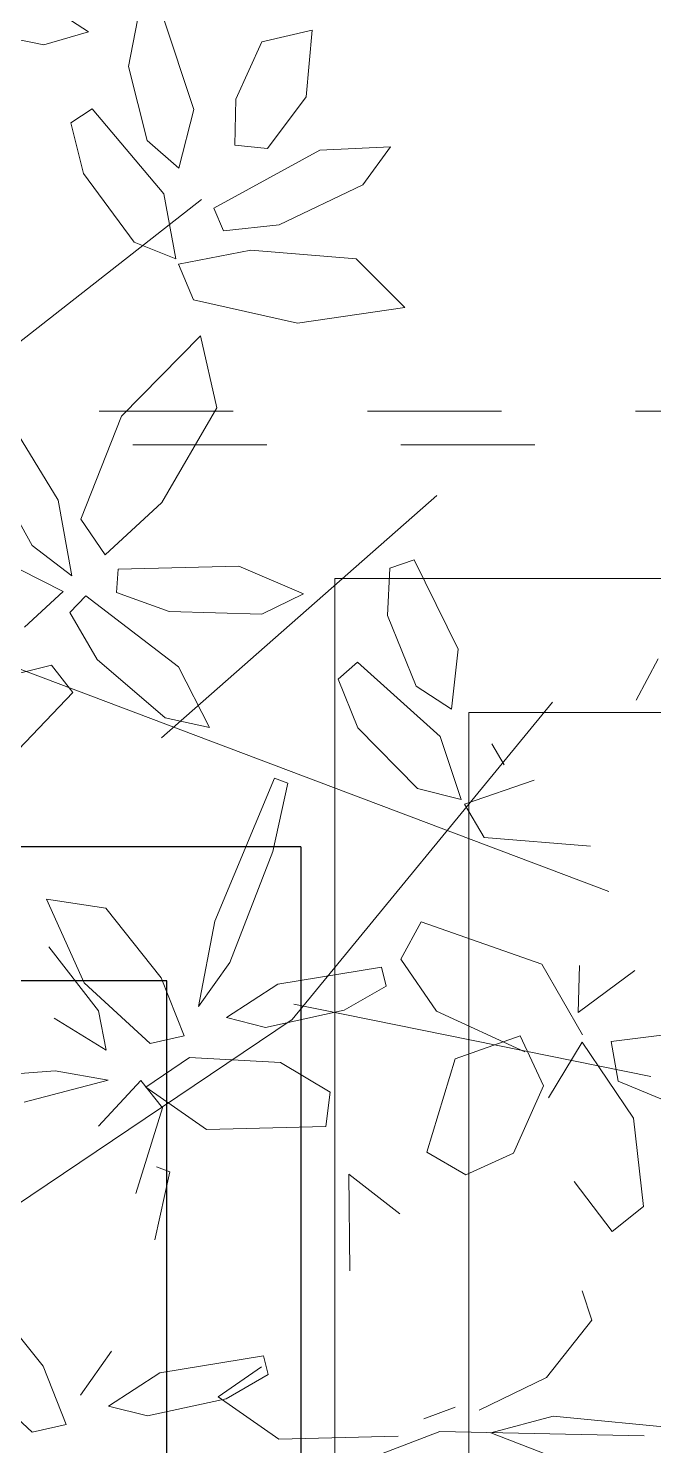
# Model space of a CAD drawing. Header units: metres. Extents: x 349703 to 349913, y 9282546 to 9282694.
# Drawn here: x 349717.953 to 349718.419, y 9282675.091 to 9282676.149 of the extents above; entities that cross this region are included whole.
import ezdxf

# ---------------------------------------------------------------- set-up
doc = ezdxf.new("R2010")
doc.units = ezdxf.units.M
doc.header["$LTSCALE"] = 0.25
doc.linetypes.add('B. SUM 2$0$HIDDEN', pattern=[0.375, 0.25, -0.125])
doc.layers.add('ARQ-FONDO', color=253, linetype='CONTINUOUS', lineweight=9)
doc.layers.add('CUNETAS-RED', color=5, linetype='CONTINUOUS', lineweight=18)

# ---------------------------------------------------------------- blocks, each defined once
blk = doc.blocks.new('VERDAD88')
at = {"layer": 'ARQ-FONDO'}
blk.add_lwpolyline([(350743.9086, 9282653.5361), (350747.6578, 9282653.5361), (350747.6578, 9282652.3811), (350743.9086, 9282652.3811)], close=True, dxfattribs=at)
at = {"layer": 'ARQ-FONDO', "flags": 128}
blk.add_lwpolyline([(350744.0086, 9282653.4361), (350747.5578, 9282653.4361), (350747.5578, 9282652.4811), (350744.0086, 9282652.4811)], close=True, dxfattribs=at)
blk = doc.blocks.new('ARR2')
at = {"layer": 'ARQ-FONDO', "lineweight": 5}
for p, q in [((2741.8666, 1215.6098), (2741.8031, 1215.6512)), ((2741.7206, 1215.6158), (2741.8185, 1215.596)), ((2741.9192, 1215.6226), (2741.9098, 1215.5724)), ((2741.9801, 1215.5259), (2741.9465, 1215.6279)), ((2741.8185, 1215.596), (2741.8666, 1215.6098)), ((2742.1076, 1215.6116), (2742.0536, 1215.5992)), ((2742.1014, 1215.5397), (2742.1076, 1215.6116)), ((2742.0536, 1215.5992), (2742.0253, 1215.5373)), ((2741.9098, 1215.5724), (2741.9299, 1215.4927)), ((2742.0597, 1215.4839), (2742.1014, 1215.5397)), ((2741.8706, 1215.5269), (2741.8474, 1215.5116)), ((2741.9477, 1215.4352), (2741.8706, 1215.5269)), ((2741.9639, 1215.4629), (2741.9801, 1215.5259)), ((2742.0253, 1215.5373), (2742.0242, 1215.4876)), ((2741.8474, 1215.5116), (2741.8611, 1215.4569)), ((2741.9299, 1215.4927), (2741.9639, 1215.4629)), ((2742.1159, 1215.4822), (2742.0017, 1215.4196)), ((2742.0242, 1215.4876), (2742.0597, 1215.4839)), ((2742.1921, 1215.4858), (2742.1159, 1215.4822)), ((2742.1624, 1215.4446), (2742.1921, 1215.4858)), ((2741.8611, 1215.4569), (2741.9156, 1215.3829)), ((2741.9608, 1215.3649), (2741.9477, 1215.4352)), ((2742.0722, 1215.4015), (2742.1624, 1215.4446)), ((2741.5703, 1215.1013), (2741.9884, 1215.4291)), ((2742.0017, 1215.4196), (2742.012, 1215.3953)), ((2742.012, 1215.3953), (2742.0722, 1215.4015)), ((2741.9156, 1215.3829), (2741.9608, 1215.3649)), ((2742.0417, 1215.3743), (2741.9636, 1215.3592)), ((2742.1552, 1215.365), (2742.0417, 1215.3743)), ((2741.9636, 1215.3592), (2741.9797, 1215.3208)), ((2742.2075, 1215.3125), (2742.1552, 1215.365)), ((2741.9797, 1215.3208), (2742.0919, 1215.2954)), ((2742.0919, 1215.2954), (2742.2075, 1215.3125)), ((2741.902, 1215.195), (2741.9874, 1215.2819)), ((2741.9874, 1215.2819), (2742.0049, 1215.204)), ((2741.8337, 1215.1046), (2741.7583, 1215.2279)), ((2742.0049, 1215.204), (2741.9455, 1215.1019)), ((2741.8584, 1215.0838), (2741.902, 1215.195)), ((2741.7521, 1215.1527), (2741.8057, 1215.0554)), ((2741.8486, 1215.0229), (2741.8337, 1215.1046)), ((2741.9455, 1215.1019), (2741.8846, 1215.0455)), ((2741.9454, 1214.8481), (2742.2422, 1215.1094)), ((2741.8846, 1215.0455), (2741.8584, 1215.0838)), ((2741.8057, 1215.0554), (2741.8486, 1215.0229)), ((2741.8393, 1215.006), (2741.768, 1215.0419)), ((2742.2178, 1215.04), (2742.1915, 1215.0311)), ((2742.2652, 1214.9437), (2742.2178, 1215.04)), ((2741.8986, 1215.03), (2741.8968, 1215.005)), ((2742.0286, 1215.0333), (2741.8986, 1215.03)), ((2742.0983, 1215.0034), (2742.0286, 1215.0333)), ((2742.1915, 1215.0311), (2742.1891, 1214.98)), ((2741.7975, 1214.9675), (2741.8393, 1215.006)), ((2741.8968, 1215.005), (2741.9534, 1214.9843)), ((2741.8636, 1215.0014), (2741.8465, 1214.9832)), ((2741.9635, 1214.9248), (2741.8636, 1215.0014)), ((2742.0533, 1214.9815), (2742.0983, 1215.0034)), ((2741.8465, 1214.9832), (2741.8759, 1214.9326)), ((2741.9534, 1214.9843), (2742.0533, 1214.9815)), ((2742.1891, 1214.98), (2742.22, 1214.9038)), ((2742.2579, 1214.879), (2742.2652, 1214.9437)), ((2741.7422, 1214.9411), (2742.4277, 1214.6823)), ((2741.8759, 1214.9326), (2741.9493, 1214.8697)), ((2742.1566, 1214.9296), (2742.1357, 1214.9112)), ((2742.2457, 1214.8494), (2742.1566, 1214.9296)), ((2742.457, 1214.8885), (2742.4807, 1214.9334)), ((2741.8267, 1214.9266), (2741.7663, 1214.9113)), ((2741.8498, 1214.897), (2741.8267, 1214.9266)), ((2741.997, 1214.8592), (2741.9635, 1214.9248)), ((2741.7609, 1214.8039), (2741.8498, 1214.897)), ((2742.1357, 1214.9112), (2742.1569, 1214.8589)), ((2742.22, 1214.9038), (2742.2579, 1214.879)), ((2742.0863, 1214.5442), (2742.3668, 1214.8866)), ((2741.9493, 1214.8697), (2741.997, 1214.8592)), ((2742.1569, 1214.8589), (2742.2212, 1214.7932)), ((2742.2684, 1214.7816), (2742.2457, 1214.8494)), ((2742.3013, 1214.8415), (2742.3149, 1214.8188)), ((2742.0026, 1214.6501), (2742.0671, 1214.8044)), ((2742.0814, 1214.7992), (2742.0654, 1214.7255)), ((2742.0671, 1214.8044), (2742.0814, 1214.7992)), ((2742.2212, 1214.7932), (2742.2684, 1214.7816)), ((2742.3472, 1214.8022), (2742.272, 1214.7764)), ((2742.272, 1214.7764), (2742.2932, 1214.7405)), ((2742.2932, 1214.7405), (2742.4079, 1214.731)), ((2742.0654, 1214.7255), (2742.0188, 1214.6054)), ((2741.8213, 1214.6739), (2741.8852, 1214.6641)), ((2741.862, 1214.5838), (2741.8213, 1214.6739)), ((2741.8852, 1214.6641), (2741.9449, 1214.5891)), ((2741.9852, 1214.558), (2742.0026, 1214.6501)), ((2742.2254, 1214.6493), (2742.2034, 1214.6091)), ((2742.3553, 1214.6039), (2742.2254, 1214.6493)), ((2741.8239, 1214.6223), (2741.8772, 1214.5534)), ((2742.2034, 1214.6091), (2742.2417, 1214.5529)), ((2742.0188, 1214.6054), (2741.9852, 1214.558)), ((2742.0707, 1214.5821), (2742.1825, 1214.6004)), ((2742.1825, 1214.6004), (2742.1877, 1214.5802)), ((2742.3991, 1214.5276), (2742.3553, 1214.6039)), ((2742.3961, 1214.6022), (2742.3945, 1214.5515)), ((2742.3945, 1214.5515), (2742.4557, 1214.597)), ((2741.9332, 1214.518), (2741.862, 1214.5838)), ((2741.9449, 1214.5891), (2741.9697, 1214.5265)), ((2742.0155, 1214.5462), (2742.0707, 1214.5821)), ((2742.1877, 1214.5802), (2742.1424, 1214.554)), ((2742.088, 1214.5607), (2742.4728, 1214.4827)), ((2741.8856, 1214.511), (2741.8295, 1214.5454)), ((2741.8772, 1214.5534), (2741.8856, 1214.511)), ((2742.0573, 1214.5355), (2742.0155, 1214.5462)), ((2742.1424, 1214.554), (2742.0573, 1214.5355)), ((2742.2417, 1214.5529), (2742.3371, 1214.5093)), ((2741.5502, 1214.183), (2742.0863, 1214.5442)), ((2741.9697, 1214.5265), (2741.9332, 1214.518)), ((2742.3322, 1214.5263), (2742.2618, 1214.5016)), ((2742.3572, 1214.4723), (2742.3322, 1214.5263)), ((2742.3988, 1214.5195), (2742.3627, 1214.4594)), ((2742.4542, 1214.4377), (2742.3988, 1214.5195)), ((2742.4991, 1214.5291), (2742.4303, 1214.5202)), ((2742.4303, 1214.5202), (2742.4377, 1214.4774)), ((2741.9754, 1214.5032), (2741.9284, 1214.4711)), ((2742.0736, 1214.4977), (2741.9754, 1214.5032)), ((2742.2618, 1214.5016), (2742.2315, 1214.4009)), ((2741.7022, 1214.4789), (2741.8307, 1214.4885)), ((2741.8307, 1214.4885), (2741.8879, 1214.4786)), ((2742.1271, 1214.4658), (2742.0736, 1214.4977)), ((2741.8879, 1214.4786), (2741.7973, 1214.4547)), ((2741.8772, 1214.4288), (2741.9231, 1214.4781)), ((2741.9231, 1214.4781), (2741.9465, 1214.4488)), ((2741.9284, 1214.4711), (2741.9939, 1214.4254)), ((2742.3248, 1214.3999), (2742.3572, 1214.4723)), ((2742.4377, 1214.4774), (2742.529, 1214.4396)), ((2742.1226, 1214.4285), (2742.1271, 1214.4658)), ((2741.9465, 1214.4488), (2741.9177, 1214.3562)), ((2741.9939, 1214.4254), (2742.1226, 1214.4285)), ((2742.4652, 1214.3423), (2742.4542, 1214.4377)), ((2742.2315, 1214.4009), (2742.2736, 1214.3766)), ((2742.2736, 1214.3766), (2742.3248, 1214.3999)), ((2741.9541, 1214.3798), (2741.9381, 1214.3062)), ((2741.9397, 1214.3851), (2741.9541, 1214.3798)), ((2742.1474, 1214.3773), (2742.1484, 1214.2727)), ((2742.2023, 1214.3344), (2742.1474, 1214.3773)), ((2742.3904, 1214.3691), (2742.4313, 1214.3153)), ((2742.4313, 1214.3153), (2742.4652, 1214.3423)), ((2741.7579, 1214.2447), (2741.8176, 1214.1698)), ((2742.3988, 1214.2512), (2742.4094, 1214.2196)), ((2742.4094, 1214.2196), (2742.3603, 1214.1579)), ((2741.8915, 1214.1861), (2741.8579, 1214.1387)), ((2741.9433, 1214.1627), (2742.0552, 1214.1811)), ((2742.0552, 1214.1811), (2742.0604, 1214.1609)), ((2741.8058, 1214.0986), (2741.7346, 1214.1645)), ((2741.8176, 1214.1698), (2741.8423, 1214.1071)), ((2741.8881, 1214.1269), (2741.9433, 1214.1627)), ((2742.0531, 1214.1691), (2742.0062, 1214.137)), ((2742.0604, 1214.1609), (2742.0151, 1214.1346)), ((2742.3603, 1214.1579), (2742.2877, 1214.1225)), ((2742.0151, 1214.1346), (2741.93, 1214.1162)), ((2742.0062, 1214.137), (2742.0717, 1214.0912)), ((2741.93, 1214.1162), (2741.8881, 1214.1269)), ((2742.2281, 1214.113), (2742.2618, 1214.1258)), ((2741.8423, 1214.1071), (2741.8058, 1214.0986)), ((2742.3676, 1214.116), (2742.3003, 1214.0979)), ((2742.5152, 1214.1017), (2742.3676, 1214.116)), ((2741.8793, 1213.96), (2742.2455, 1214.0994)), ((2742.0717, 1214.0912), (2742.2004, 1214.0943)), ((2742.2455, 1214.0994), (2742.4659, 1214.0946)), ((2742.3003, 1214.0979), (2742.4025, 1214.0584))]:
    blk.add_line(p, q, dxfattribs=at)
blk = doc.blocks.new('drenaje')
at = {"layer": 'CUNETAS-RED', "lineweight": 30}
for q in [(-0.6, 0), (0, -13.2104)]:
    blk.add_line((0, 0), q, dxfattribs=at)
at = {"layer": 'CUNETAS-RED', "lineweight": 30, "flags": 128}
blk.add_lwpolyline([(-0.5, -0.1), (-0.5, -13.2104), (-0.1, -13.2104), (-0.1, -0.1)], close=True, dxfattribs=at)

msp = doc.modelspace()

# ---------------------------------------------------------------- linework, layer by layer
at = {"layer": 'ARQ-FONDO', "linetype": 'B. SUM 2$0$HIDDEN'}
for points in [[(349717.8055, 9282675.8631), (349745.0055, 9282675.8631), (349745.0055, 9282661.9631), (349717.8055, 9282661.9631)], [(349717.8305, 9282675.8381), (349744.9805, 9282675.8381), (349744.9805, 9282661.9881), (349717.8305, 9282661.9881)]]:
    msp.add_lwpolyline(points, close=True, dxfattribs=at)

# ---------------------------------------------------------------- block references
at = {"layer": 'ARQ-FONDO', "xscale": 0.6917913537138002, "yscale": 0.6917913537138002, "zscale": 0.6917913537138002}
msp.add_blockref('ARR2', (347821.1979, 9281835.1979), dxfattribs=at)
msp.add_blockref('ARR2', (347821.1979, 9281835.1979), dxfattribs=at)
at = {"layer": 'ARQ-FONDO'}
msp.add_blockref('VERDAD88', (-1025.7273, 22.202), dxfattribs=at)
at = {"layer": 'CUNETAS-RED', "lineweight": 30}
msp.add_blockref('drenaje', (349718.1559, 9282675.5378), dxfattribs=at)

doc.saveas('drawing.dxf')
